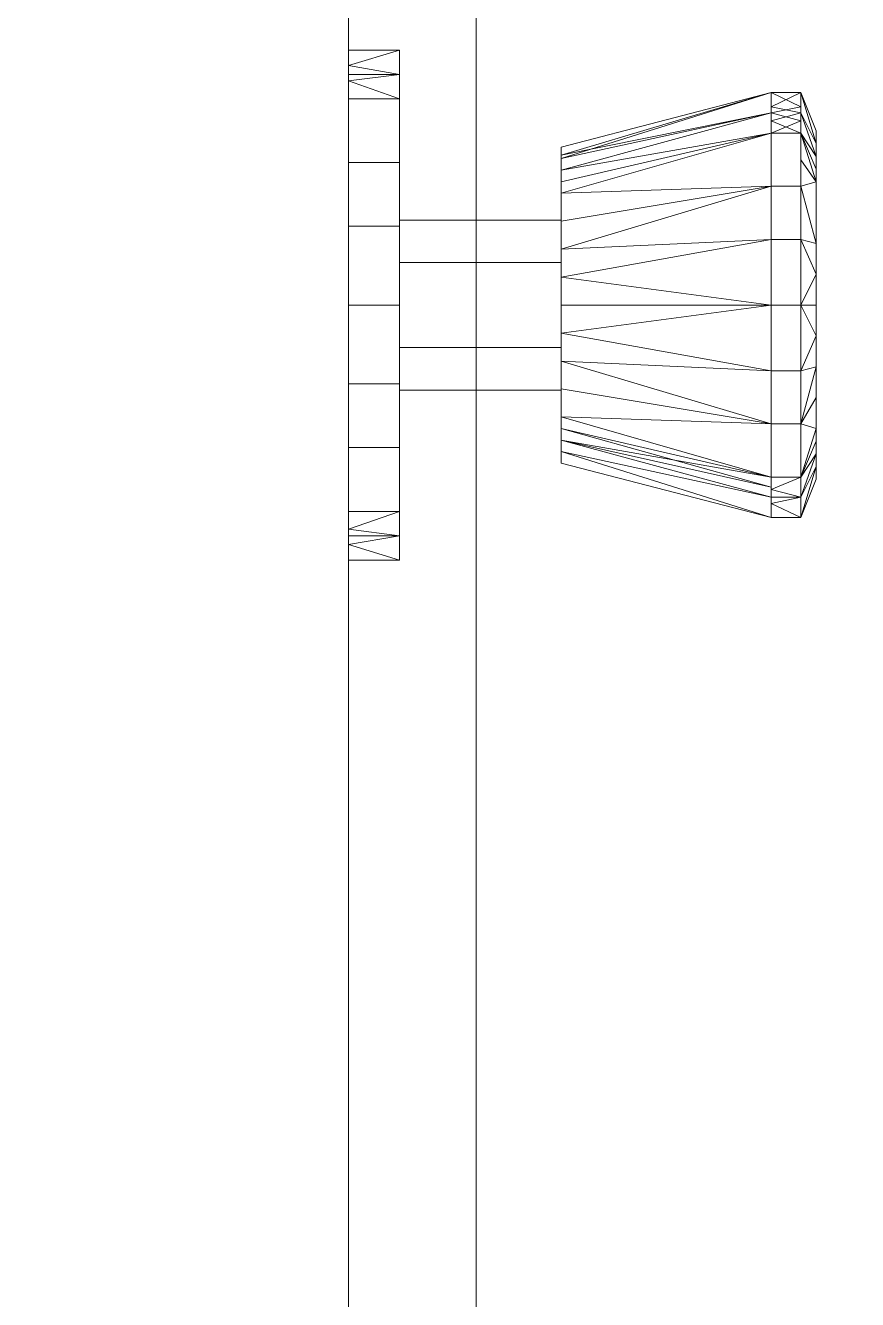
# Model space of a CAD drawing. Header units: millimetres. Extents: x -58504 to -31854, y -45142 to -12667.
# Drawn here: x -39731.8 to -39633.9, y -25508.9 to -25359 of the extents above; entities that cross this region are included whole.
import ezdxf

# ---------------------------------------------------------------- set-up
doc = ezdxf.new("R2010")
doc.units = ezdxf.units.MM
for name, color, linetype, lineweight in [('Doors', 7, 'Continuous', 9), ('Floors', 7, 'Continuous', 9), ('Frame_Mullion', 7, 'Continuous', 9), ('Walls', 7, 'Continuous', 9), ('五金器具', 7, 'Continuous', 9)]:
    doc.layers.add(name, color=color, linetype=linetype, lineweight=lineweight)

# ---------------------------------------------------------------- blocks, each defined once
blk = doc.blocks.new('雙開-矩形- _1_ - 180 x 210 cm-433646-_3D_')
at = {"layer": 'Frame_Mullion', "color": 8}
mesh = blk.add_polyface(dxfattribs=at)
corners = [(900, 60), (850, 60), (850, 60, 2050), (-850, 60, 2050), (-850, 60), (-900, 60), (-900, 60, 2100), (900, 60, 2100)]
mesh.append_faces([[corners[k] for k in face] for face in [(2, 3, 6, 7)]], dxfattribs={"vtx1": -1, "vtx3": -1, "color": 8})
mesh.append_faces([[corners[k] for k in face] for face in [(0, 1, 2, 7)]], dxfattribs={"vtx2": -1, "color": 8})
mesh.append_faces([[corners[k] for k in face] for face in [(3, 4, 5, 6)]], dxfattribs={"vtx3": -1, "color": 8})
mesh = blk.add_polyface(dxfattribs=at)
corners = [(900, 60, 2100), (-900, 60, 2100), (-900, -60, 2100), (900, -60, 2100)]
mesh.append_faces([[corners[k] for k in face] for face in [(0, 1, 2, 3)]], dxfattribs={"color": 8})
mesh = blk.add_polyface(dxfattribs=at)
corners = [(850, 20, 2050), (-850, 20, 2050), (-850, 60, 2050), (850, 60, 2050)]
mesh.append_faces([[corners[k] for k in face] for face in [(0, 1, 2, 3)]], dxfattribs={"color": 8})
at = {"layer": '五金器具'}
mesh = blk.add_polyface(dxfattribs=at)
corners = [(-54.5, 115, 1000), (-50, 113.2, 1000), (-54.77, 113.2, 985.31), (-67.27, 113.2, 976.22), (-82.73, 113.2, 976.22), (-95.23, 113.2, 985.31), (-100, 113.2, 1000), (-95.5, 115, 1000), (-89.5, 115, 985.5), (-75, 115, 979.5), (-60.5, 115, 985.5), (-82.25, 115, 982.5), (-67.75, 115, 982.5), (-92.5, 115, 992.75), (-97.61, 113.2, 992.65), (-57.5, 115, 992.75), (-52.39, 113.2, 992.65), (-88.98, 113.2, 980.76), (-61.02, 113.2, 980.76), (-78.62, 115, 981), (-75, 113.2, 976.22), (-71.38, 115, 981), (-91, 115, 989.13), (-94, 115, 996.38), (-59, 115, 989.13), (-56, 115, 996.38), (-85.87, 115, 984), (-57.9, 113.2, 983.03), (-64.13, 115, 984)]
mesh.append_faces([[corners[k] for k in face] for face in [(24, 2, 10), (4, 19, 20), (20, 21, 3), (21, 20, 9), (16, 25, 1), (9, 20, 19)]], dxfattribs={"vtx0": -1, "vtx1": -1})
mesh.append_faces([[corners[k] for k in face] for face in [(13, 5, 14), (4, 11, 19), (5, 13, 22), (18, 12, 28), (16, 15, 25)]], dxfattribs={"vtx0": -1, "vtx2": -1})
mesh.append_faces([[corners[k] for k in face] for face in [(0, 1, 25)]], dxfattribs={"vtx1": -1})
mesh.append_faces([[corners[k] for k in face] for face in [(21, 12, 3), (14, 6, 23), (26, 11, 17, 8), (27, 18, 10, 2), (18, 3, 12), (17, 5, 8), (4, 17, 11), (24, 15, 2), (22, 8, 5), (23, 13, 14), (16, 2, 15), (28, 10, 18)]], dxfattribs={"vtx1": -1, "vtx2": -1})
mesh.append_faces([[corners[k] for k in face] for face in [(6, 7, 23)]], dxfattribs={"vtx2": -1})
mesh = blk.add_polyface(dxfattribs=at)
corners = [(-95.5, 115, 1000), (-100, 113.2, 1000), (-95.23, 113.2, 1014.69), (-82.73, 113.2, 1023.78), (-67.27, 113.2, 1023.78), (-54.77, 113.2, 1014.69), (-50, 113.2, 1000), (-54.5, 115, 1000), (-60.5, 115, 1014.5), (-75, 115, 1020.5), (-89.5, 115, 1014.5), (-67.75, 115, 1017.5), (-82.25, 115, 1017.5), (-57.5, 115, 1007.25), (-52.39, 113.2, 1007.35), (-92.5, 115, 1007.25), (-97.61, 113.2, 1007.35), (-61.02, 113.2, 1019.24), (-88.98, 113.2, 1019.24), (-71.38, 115, 1019), (-75, 113.2, 1023.78), (-78.62, 115, 1019), (-59, 115, 1010.87), (-56, 115, 1003.62), (-91, 115, 1010.87), (-94, 115, 1003.62), (-64.13, 115, 1016), (-92.1, 113.2, 1016.97), (-85.87, 115, 1016)]
mesh.append_faces([[corners[k] for k in face] for face in [(24, 2, 10), (4, 19, 20), (20, 21, 3), (21, 20, 9), (16, 25, 1), (9, 20, 19)]], dxfattribs={"vtx0": -1, "vtx1": -1})
mesh.append_faces([[corners[k] for k in face] for face in [(13, 5, 14), (4, 11, 19), (5, 13, 22), (16, 15, 25), (17, 8, 26)]], dxfattribs={"vtx0": -1, "vtx2": -1})
mesh.append_faces([[corners[k] for k in face] for face in [(18, 12, 28, 10)]], dxfattribs={"vtx0": -1, "vtx3": -1})
mesh.append_faces([[corners[k] for k in face] for face in [(0, 1, 25)]], dxfattribs={"vtx1": -1})
mesh.append_faces([[corners[k] for k in face] for face in [(21, 12, 3), (14, 6, 23), (26, 11, 17), (27, 18, 10), (18, 3, 12), (17, 5, 8), (4, 17, 11), (24, 15, 2), (2, 27, 10), (22, 8, 5), (23, 13, 14), (16, 2, 15)]], dxfattribs={"vtx1": -1, "vtx2": -1})
mesh.append_faces([[corners[k] for k in face] for face in [(6, 7, 23)]], dxfattribs={"vtx2": -1})
mesh = blk.add_polyface(dxfattribs=at)
corners = [(-75, 115, 1000), (-54.5, 115, 1000), (-60.5, 115, 985.5), (-75, 115, 979.5), (-89.5, 115, 985.5), (-95.5, 115, 1000)]
mesh.append_faces([[corners[k] for k in face] for face in [(0, 3, 4, 5)]], dxfattribs={"vtx0": -1})
mesh.append_faces([[corners[k] for k in face] for face in [(0, 1, 2, 3)]], dxfattribs={"vtx3": -1})
mesh = blk.add_polyface(dxfattribs=at)
corners = [(-75, 115, 1000), (-95.5, 115, 1000), (-89.5, 115, 1014.5), (-75, 115, 1020.5), (-60.5, 115, 1014.5), (-54.5, 115, 1000)]
mesh.append_faces([[corners[k] for k in face] for face in [(4, 5, 0, 3)]], dxfattribs={"vtx2": -1})
mesh.append_faces([[corners[k] for k in face] for face in [(0, 1, 2, 3)]], dxfattribs={"vtx3": -1})
mesh = blk.add_polyface(dxfattribs=at)
corners = [(-50, 113.2, 1000), (-50, 109.7, 1000), (-54.77, 109.7, 985.31), (-67.27, 109.7, 976.22), (-82.73, 109.7, 976.22), (-95.23, 109.7, 985.31), (-100, 109.7, 1000), (-100, 113.2, 1000), (-95.23, 113.2, 985.31), (-82.73, 113.2, 976.22), (-67.27, 113.2, 976.22), (-54.77, 113.2, 985.31), (-96.68, 113.2, 989.79), (-97.61, 109.7, 992.65), (-88.98, 109.7, 980.76), (-88.98, 113.2, 980.76), (-75, 113.2, 976.22), (-75, 109.7, 976.22), (-61.02, 109.7, 980.76), (-61.02, 113.2, 980.76), (-53.32, 109.7, 989.79), (-52.39, 113.2, 992.65), (-98.34, 113.2, 994.9), (-51.66, 109.7, 994.9)]
mesh.append_faces([[corners[k] for k in face] for face in [(13, 12, 5), (0, 23, 21), (21, 20, 11), (2, 11, 20)]], dxfattribs={"vtx0": -1, "vtx1": -1})
mesh.append_faces([[corners[k] for k in face] for face in [(5, 8, 15, 14), (9, 4, 14, 15), (10, 3, 17, 16), (3, 10, 19, 18), (11, 2, 18, 19), (22, 13, 6), (4, 9, 16, 17)]], dxfattribs={"vtx0": -1, "vtx2": -1})
mesh.append_faces([[corners[k] for k in face] for face in [(22, 12, 13), (23, 20, 21), (12, 8, 5)]], dxfattribs={"vtx1": -1, "vtx2": -1})
mesh.append_faces([[corners[k] for k in face] for face in [(6, 7, 22), (0, 1, 23)]], dxfattribs={"vtx2": -1})
mesh = blk.add_polyface(dxfattribs=at)
corners = [(-100, 113.2, 1000), (-100, 109.7, 1000), (-95.23, 109.7, 1014.69), (-82.73, 109.7, 1023.78), (-67.27, 109.7, 1023.78), (-54.77, 109.7, 1014.69), (-50, 109.7, 1000), (-50, 113.2, 1000), (-54.77, 113.2, 1014.69), (-67.27, 113.2, 1023.78), (-82.73, 113.2, 1023.78), (-95.23, 113.2, 1014.69), (-61.02, 113.2, 1019.24), (-61.02, 109.7, 1019.24), (-52.39, 109.7, 1007.35), (-52.39, 113.2, 1007.35), (-75, 113.2, 1023.78), (-75, 109.7, 1023.78), (-96.68, 109.7, 1010.21), (-97.61, 113.2, 1007.35), (-88.98, 109.7, 1019.24), (-88.98, 113.2, 1019.24), (-98.34, 109.7, 1005.1)]
mesh.append_faces([[corners[k] for k in face] for face in [(15, 14, 6, 7)]], dxfattribs={"vtx0": -1})
mesh.append_faces([[corners[k] for k in face] for face in [(19, 18, 11), (0, 22, 19), (2, 11, 18)]], dxfattribs={"vtx0": -1, "vtx1": -1})
mesh.append_faces([[corners[k] for k in face] for face in [(5, 8, 12, 13), (9, 4, 13, 12), (14, 15, 8, 5), (4, 9, 16, 17), (17, 16, 10, 3), (3, 10, 21, 20), (20, 21, 11, 2)]], dxfattribs={"vtx0": -1, "vtx2": -1})
mesh.append_faces([[corners[k] for k in face] for face in [(22, 18, 19)]], dxfattribs={"vtx1": -1, "vtx2": -1})
mesh.append_faces([[corners[k] for k in face] for face in [(0, 1, 22)]], dxfattribs={"vtx2": -1})
mesh = blk.add_polyface(dxfattribs=at)
corners = [(-50, 109.7, 1000), (-56.4, 85, 1000), (-61.85, 85, 986.85), (-75, 85, 981.4), (-88.15, 85, 986.85), (-93.6, 85, 1000), (-100, 109.7, 1000), (-95.23, 109.7, 985.31), (-82.73, 109.7, 976.22), (-67.27, 109.7, 976.22), (-54.77, 109.7, 985.31), (-68.42, 85, 984.12), (-81.58, 85, 984.12), (-90.88, 85, 993.42), (-59.12, 85, 993.42), (-88.98, 109.7, 980.76), (-61.02, 109.7, 980.76), (-75, 109.7, 976.22), (-78.29, 85, 982.76), (-71.71, 85, 982.76), (-89.51, 85, 990.14), (-97.61, 109.7, 992.65), (-52.39, 109.7, 992.65), (-57.76, 85, 996.71), (-53.58, 109.7, 988.98), (-84.86, 85, 985.49), (-65.14, 85, 985.49), (-92.24, 85, 996.71), (-60.49, 85, 990.14)]
mesh.append_faces([[corners[k] for k in face] for face in [(21, 27, 6), (9, 19, 17), (3, 17, 19), (17, 18, 8), (24, 28, 10)]], dxfattribs={"vtx0": -1, "vtx1": -1})
mesh.append_faces([[corners[k] for k in face] for face in [(4, 7, 15), (23, 22, 0), (9, 11, 19), (22, 23, 14), (24, 14, 28), (16, 2, 26), (21, 13, 27)]], dxfattribs={"vtx0": -1, "vtx2": -1})
mesh.append_faces([[corners[k] for k in face] for face in [(7, 4, 20, 13)]], dxfattribs={"vtx0": -1, "vtx3": -1})
mesh.append_faces([[corners[k] for k in face] for face in [(5, 6, 27), (1, 23, 0)]], dxfattribs={"vtx1": -1})
mesh.append_faces([[corners[k] for k in face] for face in [(28, 2, 10), (24, 22, 14), (12, 25, 15), (21, 7, 13), (3, 18, 17), (16, 10, 2), (15, 8, 12), (26, 11, 16), (18, 12, 8), (25, 4, 15), (9, 16, 11)]], dxfattribs={"vtx1": -1, "vtx2": -1})
mesh = blk.add_polyface(dxfattribs=at)
corners = [(-100, 109.7, 1000), (-93.6, 85, 1000), (-88.15, 85, 1013.15), (-75, 85, 1018.6), (-61.85, 85, 1013.15), (-56.4, 85, 1000), (-50, 109.7, 1000), (-54.77, 109.7, 1014.69), (-67.27, 109.7, 1023.78), (-82.73, 109.7, 1023.78), (-95.23, 109.7, 1014.69), (-81.58, 85, 1015.88), (-68.42, 85, 1015.88), (-59.12, 85, 1006.58), (-90.88, 85, 1006.58), (-61.02, 109.7, 1019.24), (-88.98, 109.7, 1019.24), (-75, 109.7, 1023.78), (-71.71, 85, 1017.24), (-78.29, 85, 1017.24), (-60.49, 85, 1009.86), (-52.39, 109.7, 1007.35), (-92.63, 85, 1002.33), (-97.61, 109.7, 1007.35), (-89.51, 85, 1009.86), (-65.14, 85, 1014.51), (-84.86, 85, 1014.51), (-57.76, 85, 1003.29)]
mesh.append_faces([[corners[k] for k in face] for face in [(21, 27, 6), (0, 22, 23), (14, 23, 22), (9, 19, 17), (3, 17, 19), (17, 18, 8)]], dxfattribs={"vtx0": -1, "vtx1": -1})
mesh.append_faces([[corners[k] for k in face] for face in [(10, 14, 24), (4, 7, 15), (7, 4, 20), (9, 11, 19), (14, 10, 23), (16, 2, 26), (21, 13, 27)]], dxfattribs={"vtx0": -1, "vtx2": -1})
mesh.append_faces([[corners[k] for k in face] for face in [(5, 6, 27)]], dxfattribs={"vtx1": -1})
mesh.append_faces([[corners[k] for k in face] for face in [(12, 25, 15), (20, 13, 7), (3, 18, 17), (15, 8, 12), (16, 10, 2), (21, 7, 13), (26, 11, 16), (18, 12, 8), (24, 2, 10), (25, 4, 15), (9, 16, 11)]], dxfattribs={"vtx1": -1, "vtx2": -1})
mesh.append_faces([[corners[k] for k in face] for face in [(0, 1, 22)]], dxfattribs={"vtx2": -1})
mesh = blk.add_polyface(dxfattribs=at)
corners = [(-56.4, 85, 1000), (-65, 85, 1000), (-70, 85, 991.34), (-80, 85, 991.34), (-85, 85, 1000), (-93.6, 85, 1000), (-88.15, 85, 986.85), (-75, 85, 981.4), (-61.85, 85, 986.85)]
mesh.append_faces([[corners[k] for k in face] for face in [(2, 7, 8, 1), (3, 6, 7, 2)]], dxfattribs={"vtx0": -1, "vtx2": -1})
mesh.append_faces([[corners[k] for k in face] for face in [(0, 1, 8)]], dxfattribs={"vtx1": -1})
mesh.append_faces([[corners[k] for k in face] for face in [(4, 5, 6, 3)]], dxfattribs={"vtx2": -1})
mesh = blk.add_polyface(dxfattribs=at)
corners = [(-93.6, 85, 1000), (-85, 85, 1000), (-80, 85, 1008.66), (-70, 85, 1008.66), (-65, 85, 1000), (-56.4, 85, 1000), (-61.85, 85, 1013.15), (-75, 85, 1018.6), (-88.15, 85, 1013.15)]
mesh.append_faces([[corners[k] for k in face] for face in [(1, 8, 0)]], dxfattribs={"vtx0": -1})
mesh.append_faces([[corners[k] for k in face] for face in [(2, 7, 8, 1), (7, 2, 3)]], dxfattribs={"vtx0": -1, "vtx2": -1})
mesh.append_faces([[corners[k] for k in face] for face in [(3, 4, 6, 7)]], dxfattribs={"vtx1": -1, "vtx3": -1})
mesh.append_faces([[corners[k] for k in face] for face in [(4, 5, 6)]], dxfattribs={"vtx2": -1})
mesh = blk.add_polyface(dxfattribs=at)
corners = [(-65, 85, 1000), (-65, 66, 1000), (-70, 66, 991.34), (-80, 66, 991.34), (-85, 66, 1000), (-85, 85, 1000), (-80, 85, 991.34), (-70, 85, 991.34)]
mesh.append_faces([[corners[k] for k in face] for face in [(6, 3, 4, 5)]], dxfattribs={"vtx0": -1})
mesh.append_faces([[corners[k] for k in face] for face in [(3, 6, 7, 2)]], dxfattribs={"vtx0": -1, "vtx2": -1})
mesh.append_faces([[corners[k] for k in face] for face in [(0, 1, 2, 7)]], dxfattribs={"vtx2": -1})
mesh = blk.add_polyface(dxfattribs=at)
corners = [(-85, 85, 1000), (-85, 66, 1000), (-80, 66, 1008.66), (-70, 66, 1008.66), (-65, 66, 1000), (-65, 85, 1000), (-70, 85, 1008.66), (-80, 85, 1008.66)]
mesh.append_faces([[corners[k] for k in face] for face in [(6, 3, 4, 5)]], dxfattribs={"vtx0": -1})
mesh.append_faces([[corners[k] for k in face] for face in [(3, 6, 7, 2)]], dxfattribs={"vtx0": -1, "vtx2": -1})
mesh.append_faces([[corners[k] for k in face] for face in [(0, 1, 2, 7)]], dxfattribs={"vtx2": -1})
mesh = blk.add_polyface(dxfattribs=at)
corners = [(-45, 66, 1000), (-45, 60, 1000), (-50.73, 60, 982.37), (-65.73, 60, 971.47), (-84.27, 60, 971.47), (-99.27, 60, 982.37), (-105, 60, 1000), (-105, 66, 1000), (-99.27, 66, 982.37), (-84.27, 66, 971.47), (-65.73, 66, 971.47), (-50.73, 66, 982.37), (-91.77, 66, 976.92), (-91.77, 60, 976.92), (-102.14, 60, 991.18), (-102.14, 66, 991.18), (-75, 66, 971.47), (-75, 60, 971.47), (-48.63, 60, 988.82), (-47.86, 66, 991.18), (-58.23, 60, 976.92), (-58.23, 66, 976.92), (-46.82, 60, 994.41)]
mesh.append_faces([[corners[k] for k in face] for face in [(15, 14, 6, 7)]], dxfattribs={"vtx0": -1})
mesh.append_faces([[corners[k] for k in face] for face in [(19, 18, 11), (0, 22, 19), (2, 11, 18)]], dxfattribs={"vtx0": -1, "vtx1": -1})
mesh.append_faces([[corners[k] for k in face] for face in [(5, 8, 12, 13), (9, 4, 13, 12), (14, 15, 8, 5), (4, 9, 16, 17), (17, 16, 10, 3), (3, 10, 21, 20), (20, 21, 11, 2)]], dxfattribs={"vtx0": -1, "vtx2": -1})
mesh.append_faces([[corners[k] for k in face] for face in [(22, 18, 19)]], dxfattribs={"vtx1": -1, "vtx2": -1})
mesh.append_faces([[corners[k] for k in face] for face in [(0, 1, 22)]], dxfattribs={"vtx2": -1})
mesh = blk.add_polyface(dxfattribs=at)
corners = [(-105, 66, 1000), (-105, 60, 1000), (-99.27, 60, 1017.63), (-84.27, 60, 1028.53), (-65.73, 60, 1028.53), (-50.73, 60, 1017.63), (-45, 60, 1000), (-45, 66, 1000), (-50.73, 66, 1017.63), (-65.73, 66, 1028.53), (-84.27, 66, 1028.53), (-99.27, 66, 1017.63), (-58.23, 66, 1023.08), (-58.23, 60, 1023.08), (-47.86, 60, 1008.82), (-47.86, 66, 1008.82), (-75, 66, 1028.53), (-75, 60, 1028.53), (-101.37, 60, 1011.18), (-102.14, 66, 1008.82), (-91.77, 60, 1023.08), (-91.77, 66, 1023.08), (-103.18, 60, 1005.59)]
mesh.append_faces([[corners[k] for k in face] for face in [(15, 14, 6, 7)]], dxfattribs={"vtx0": -1})
mesh.append_faces([[corners[k] for k in face] for face in [(19, 18, 11), (0, 22, 19), (2, 11, 18)]], dxfattribs={"vtx0": -1, "vtx1": -1})
mesh.append_faces([[corners[k] for k in face] for face in [(8, 5, 14, 15), (9, 4, 13, 12), (12, 13, 5, 8), (4, 9, 16, 17), (17, 16, 10, 3), (3, 10, 21, 20), (20, 21, 11, 2)]], dxfattribs={"vtx0": -1, "vtx2": -1})
mesh.append_faces([[corners[k] for k in face] for face in [(22, 18, 19)]], dxfattribs={"vtx1": -1, "vtx2": -1})
mesh.append_faces([[corners[k] for k in face] for face in [(0, 1, 22)]], dxfattribs={"vtx2": -1})
mesh = blk.add_polyface(dxfattribs=at)
corners = [(-65, 66, 1000), (-45, 66, 1000), (-50.73, 66, 982.37), (-65.73, 66, 971.47), (-84.27, 66, 971.47), (-99.27, 66, 982.37), (-105, 66, 1000), (-85, 66, 1000), (-80, 66, 991.34), (-70, 66, 991.34)]
mesh.append_faces([[corners[k] for k in face] for face in [(9, 2, 3, 4)]], dxfattribs={"vtx0": -1, "vtx3": -1})
mesh.append_faces([[corners[k] for k in face] for face in [(4, 5, 8, 9)]], dxfattribs={"vtx1": -1, "vtx3": -1})
mesh.append_faces([[corners[k] for k in face] for face in [(0, 1, 2, 9)]], dxfattribs={"vtx2": -1})
mesh.append_faces([[corners[k] for k in face] for face in [(5, 6, 7, 8)]], dxfattribs={"vtx3": -1})
mesh = blk.add_polyface(dxfattribs=at)
corners = [(-85, 66, 1000), (-105, 66, 1000), (-99.27, 66, 1017.63), (-84.27, 66, 1028.53), (-65.73, 66, 1028.53), (-50.73, 66, 1017.63), (-45, 66, 1000), (-65, 66, 1000), (-70, 66, 1008.66), (-80, 66, 1008.66)]
mesh.append_faces([[corners[k] for k in face] for face in [(8, 4, 5, 7)]], dxfattribs={"vtx0": -1, "vtx2": -1})
mesh.append_faces([[corners[k] for k in face] for face in [(6, 7, 5), (1, 2, 0)]], dxfattribs={"vtx1": -1})
mesh.append_faces([[corners[k] for k in face] for face in [(3, 4, 8, 9), (2, 3, 9, 0)]], dxfattribs={"vtx1": -1, "vtx3": -1})
mesh = blk.add_polyface(dxfattribs=at)
corners = [(-45, 60, 1000), (-75, 60, 1000), (-105, 60, 1000), (-99.27, 60, 982.37), (-84.27, 60, 971.47), (-65.73, 60, 971.47), (-50.73, 60, 982.37)]
mesh.append_faces([[corners[k] for k in face] for face in [(1, 5, 6, 0)]], dxfattribs={"vtx0": -1})
mesh.append_faces([[corners[k] for k in face] for face in [(1, 4, 5)]], dxfattribs={"vtx0": -1, "vtx2": -1})
mesh.append_faces([[corners[k] for k in face] for face in [(1, 2, 3, 4)]], dxfattribs={"vtx3": -1})
mesh = blk.add_polyface(dxfattribs=at)
corners = [(-105, 60, 1000), (-75, 60, 1000), (-45, 60, 1000), (-50.73, 60, 1017.63), (-65.73, 60, 1028.53), (-84.27, 60, 1028.53), (-99.27, 60, 1017.63)]
mesh.append_faces([[corners[k] for k in face] for face in [(1, 5, 6, 0)]], dxfattribs={"vtx0": -1})
mesh.append_faces([[corners[k] for k in face] for face in [(5, 1, 4)]], dxfattribs={"vtx0": -1, "vtx1": -1})
mesh.append_faces([[corners[k] for k in face] for face in [(1, 2, 3, 4)]], dxfattribs={"vtx3": -1})

msp = doc.modelspace()

# ---------------------------------------------------------------- block references
at = {"layer": 'Doors', "color": 8, "rotation": 270}
msp.add_blockref('雙開-矩形- _1_ - 180 x 210 cm-433646-_3D_', (-39753.81, -25466.86, 11000), dxfattribs=at)

# ---------------------------------------------------------------- meshes
at = {"layer": 'Floors', "color": 9}
mesh = msp.add_polyface(dxfattribs=at)
corners = [(-42028.81, -14316.86, 10820), (-42028.81, -12666.86, 10820), (-38828.81, -12666.86, 10820), (-38828.81, -14316.86, 10820), (-33278.81, -14316.86, 10820), (-33278.81, -21316.86, 10820), (-32828.81, -21316.86, 10820), (-32828.81, -31066.86, 10820), (-33278.81, -31066.86, 10820), (-33278.81, -33116.86, 10820), (-31853.81, -33116.86, 10820), (-31853.81, -36466.86, 10820), (-33278.81, -36466.86, 10820), (-33278.81, -43716.86, 10820), (-35428.81, -43716.86, 10820), (-35428.81, -45141.86, 10820), (-38778.81, -45141.86, 10820), (-38778.81, -43716.86, 10820), (-42303.81, -43716.86, 10820), (-42303.81, -45141.86, 10820), (-45653.81, -45141.86, 10820), (-45653.81, -43716.86, 10820), (-49578.81, -43716.86, 10820), (-49578.81, -45141.86, 10820), (-52928.81, -45141.86, 10820), (-52928.81, -43766.86, 10820), (-57078.81, -43766.86, 10820), (-57078.81, -36466.86, 10820), (-58503.82, -36466.86, 10820), (-58503.82, -33116.86, 10820), (-57128.82, -33116.86, 10820), (-57128.82, -29916.86, 10820), (-49328.81, -29916.86, 10820), (-49328.81, -29141.86, 10820), (-50703.81, -29141.86, 10820), (-50703.81, -22316.86, 10820), (-49928.8, -22316.86, 10820), (-49928.8, -21466.86, 10820), (-50703.81, -21466.86, 10820), (-50703.81, -18116.86, 10820), (-49328.81, -18116.86, 10820), (-49328.81, -14316.86, 10820), (-38978.81, -22666.86, 10820), (-39228.81, -22666.86, 10820), (-39228.81, -24116.86, 10820), (-38978.81, -24116.86, 10820), (-33828.81, -24116.86, 10820), (-33828.81, -21916.86, 10820), (-38828.81, -21916.86, 10820), (-38828.81, -24116.86, 10820), (-34578.81, -26766.86, 10820), (-38878.81, -26766.86, 10820), (-38878.81, -27206.86, 10820), (-34578.81, -27206.86, 10820), (-38878.81, -27356.86, 10820), (-38878.81, -30316.86, 10820), (-34988.81, -30316.86, 10820), (-34988.81, -28936.86, 10820), (-34728.81, -28936.86, 10820), (-34728.81, -27356.86, 10820), (-41978.81, -25141.86, 10820), (-42328.81, -25141.86, 10820), (-42328.81, -26791.86, 10820), (-41978.81, -26791.86, 10820), (-42028.81, -31316.86, 10820), (-42028.81, -30591.86, 10820), (-43728.81, -30591.86, 10820), (-43728.81, -31316.86, 10820), (-43878.81, -31926.86, 10820), (-43878.81, -30591.86, 10820), (-44378.81, -30591.86, 10820), (-44378.81, -31926.86, 10820), (-46428.81, -33441.86, 10820), (-47428.81, -33441.86, 10820), (-47428.81, -34116.86, 10820), (-46428.81, -34116.86, 10820), (-45328.81, -33441.86, 10820), (-46328.81, -33441.86, 10820), (-46328.81, -34116.86, 10820), (-45328.81, -34116.86, 10820), (-49028.81, -30591.86, 10820), (-49028.81, -33291.86, 10820), (-45908.81, -33291.86, 10820), (-45908.81, -30591.86, 10820), (-39228.81, -26816.86, 10820), (-39228.81, -29916.86, 10820), (-39028.81, -29916.86, 10820), (-39028.81, -26816.86, 10820), (-46353.81, -36916.36, 10820), (-46653.81, -36916.36, 10820), (-46653.81, -37166.86, 10820), (-46353.81, -37166.86, 10820), (-56178.81, -38966.86, 10820), (-56928.81, -38966.86, 10820), (-56928.81, -39266.86, 10820), (-56178.81, -39266.86, 10820), (-52628.81, -36916.86, 10820), (-53378.81, -36916.86, 10820), (-53378.81, -37066.86, 10820), (-52628.81, -37066.86, 10820), (-49928.81, -31066.86, 10820), (-49928.81, -31466.86, 10820), (-49728.81, -31466.86, 10820), (-49728.81, -31066.86, 10820), (-51278.81, -35816.86, 10820), (-51578.81, -35816.86, 10820), (-51578.81, -36316.86, 10820), (-51278.81, -36316.86, 10820), (-46803.81, -39566.86, 10820), (-47103.81, -39566.86, 10820), (-47103.81, -40066.86, 10820), (-46803.81, -40066.86, 10820), (-36948.81, -36916.86, 10820), (-37248.81, -36916.86, 10820), (-37248.81, -37266.86, 10820), (-36948.81, -37266.86, 10820), (-34078.81, -39626.86, 10820), (-33778.81, -39626.86, 10820), (-33778.81, -39326.86, 10820), (-34078.81, -39326.86, 10820), (-36988.81, -30916.86, 10820), (-37288.81, -30916.86, 10820), (-37288.81, -31266.86, 10820), (-36988.81, -31266.86, 10820), (-44528.81, -14466.86, 10820), (-44828.81, -14466.86, 10820), (-44828.81, -15216.86, 10820), (-44528.81, -15216.86, 10820), (-41078.81, -19666.86, 10820), (-41878.81, -19666.86, 10820), (-41878.81, -19966.86, 10820), (-41078.81, -19966.86, 10820)]
mesh.append_faces([[corners[k] for k in face] for face in [(30, 27, 28, 29), (3, 0, 1, 2)]], dxfattribs={"vtx0": -1, "color": 9})
mesh.append_faces([[corners[k] for k in face] for face in [(111, 21, 110), (106, 96, 105), (82, 73, 81), (32, 100, 31), (101, 31, 100), (44, 60, 43)]], dxfattribs={"vtx0": -1, "vtx1": -1, "color": 9})
mesh.append_faces([[corners[k] for k in face] for face in [(109, 107, 90, 108), (74, 104, 81, 73), (79, 68, 64), (62, 83, 33, 61), (66, 69, 62, 65), (130, 61, 36), (52, 54, 87, 51)]], dxfattribs={"vtx0": -1, "vtx1": -1, "vtx2": -1, "color": 9})
mesh.append_faces([[corners[k] for k in face] for face in [(17, 114, 116, 14), (9, 12, 112, 123), (64, 122, 113, 79), (44, 51, 84, 60)]], dxfattribs={"vtx0": -1, "vtx1": -1, "vtx2": -1, "vtx3": -1, "color": 9})
mesh.append_faces([[corners[k] for k in face] for face in [(27, 98, 92, 93), (82, 77, 72, 73), (71, 76, 82, 83), (32, 80, 103, 100), (40, 126, 129, 130)]], dxfattribs={"vtx0": -1, "vtx1": -1, "vtx3": -1, "color": 9})
mesh.append_faces([[corners[k] for k in face] for face in [(95, 25, 26, 94), (94, 26, 27, 93), (115, 119, 116, 114), (72, 77, 78, 75), (68, 79, 76, 71), (12, 115, 112), (68, 67, 64), (123, 112, 113, 122), (33, 83, 80, 32), (83, 70, 71), (69, 66, 67, 68), (126, 40, 41, 125), (0, 124, 125, 41), (58, 7, 8), (51, 87, 84), (42, 48, 49, 45)]], dxfattribs={"vtx0": -1, "vtx2": -1, "color": 9})
mesh.append_faces([[corners[k] for k in face] for face in [(25, 98, 99, 22), (110, 21, 22, 99), (108, 90, 91, 18), (105, 96, 97, 30), (81, 104, 105, 101), (114, 17, 18, 91), (12, 118, 119, 115), (88, 78, 79, 113), (62, 69, 70, 83), (65, 62, 63, 85), (130, 36, 37, 40), (48, 131, 128, 3), (55, 121, 122, 64), (7, 53, 50, 46), (51, 44, 45, 49), (48, 42, 43, 131)]], dxfattribs={"vtx0": -1, "vtx2": -1, "vtx3": -1, "color": 9})
mesh.append_faces([[corners[k] for k in face] for face in [(16, 17, 14, 15), (35, 36, 34), (57, 58, 56)]], dxfattribs={"vtx1": -1, "color": 9})
mesh.append_faces([[corners[k] for k in face] for face in [(101, 102, 81), (76, 77, 82), (126, 127, 129), (130, 131, 43), (85, 86, 55)]], dxfattribs={"vtx1": -1, "vtx2": -1, "color": 9})
mesh.append_faces([[corners[k] for k in face] for face in [(95, 92, 98, 25), (109, 110, 99, 107), (111, 108, 18, 21), (97, 98, 27, 30), (30, 31, 101, 105), (74, 75, 89, 104), (88, 89, 75, 78), (33, 34, 36, 61), (60, 61, 130, 43), (64, 65, 85, 55), (128, 129, 0, 3), (127, 124, 0, 129), (8, 9, 56, 58), (123, 120, 56, 9), (58, 59, 53, 7)]], dxfattribs={"vtx1": -1, "vtx2": -1, "vtx3": -1, "color": 9})
mesh.append_faces([[corners[k] for k in face] for face in [(106, 107, 99, 96), (107, 104, 89, 90), (80, 81, 102, 103), (12, 13, 117, 118), (116, 117, 13, 14), (113, 114, 91, 88), (63, 60, 84, 85), (120, 121, 55, 56), (54, 55, 86, 87), (59, 54, 52, 53), (50, 51, 49, 46), (46, 47, 6, 7), (47, 48, 5, 6)]], dxfattribs={"vtx1": -1, "vtx3": -1, "color": 9})
mesh.append_faces([[corners[k] for k in face] for face in [(23, 24, 25, 22), (10, 11, 12, 9)]], dxfattribs={"vtx2": -1, "color": 9})
mesh.append_faces([[corners[k] for k in face] for face in [(3, 4, 5, 48)]], dxfattribs={"vtx2": -1, "vtx3": -1, "color": 9})
mesh.append_faces([[corners[k] for k in face] for face in [(18, 19, 20, 21), (37, 38, 39, 40)]], dxfattribs={"vtx3": -1, "color": 9})
mesh = msp.add_polyface(dxfattribs=at)
corners = [(-42028.81, -14316.86, 11000), (-49328.81, -14316.86, 11000), (-49328.81, -18116.86, 11000), (-50703.81, -18116.86, 11000), (-50703.81, -21466.86, 11000), (-49928.8, -21466.86, 11000), (-49928.8, -22316.86, 11000), (-50703.81, -22316.86, 11000), (-50703.81, -29141.86, 11000), (-49328.81, -29141.86, 11000), (-49328.81, -29916.86, 11000), (-57128.82, -29916.86, 11000), (-57128.82, -33116.86, 11000), (-58503.82, -33116.86, 11000), (-58503.82, -36466.86, 11000), (-57078.81, -36466.86, 11000), (-57078.81, -43766.86, 11000), (-52928.81, -43766.86, 11000), (-52928.81, -45141.86, 11000), (-49578.81, -45141.86, 11000), (-49578.81, -43716.86, 11000), (-45653.81, -43716.86, 11000), (-45653.81, -45141.86, 11000), (-42303.81, -45141.86, 11000), (-42303.81, -43716.86, 11000), (-38778.81, -43716.86, 11000), (-38778.81, -45141.86, 11000), (-35428.81, -45141.86, 11000), (-35428.81, -43716.86, 11000), (-33278.81, -43716.86, 11000), (-33278.81, -36466.86, 11000), (-31853.81, -36466.86, 11000), (-31853.81, -33116.86, 11000), (-33278.81, -33116.86, 11000), (-33278.81, -31066.86, 11000), (-32828.81, -31066.86, 11000), (-32828.81, -21316.86, 11000), (-33278.81, -21316.86, 11000), (-33278.81, -14316.86, 11000), (-38828.81, -14316.86, 11000), (-38828.81, -12666.86, 11000), (-42028.81, -12666.86, 11000), (-38978.81, -22666.86, 11000), (-38978.81, -24116.86, 11000), (-39228.81, -24116.86, 11000), (-39228.81, -22666.86, 11000), (-33828.81, -24116.86, 11000), (-38828.81, -24116.86, 11000), (-38828.81, -21916.86, 11000), (-33828.81, -21916.86, 11000), (-34578.81, -26766.86, 11000), (-34578.81, -27206.86, 11000), (-38878.81, -27206.86, 11000), (-38878.81, -26766.86, 11000), (-38878.81, -27356.86, 11000), (-34728.81, -27356.86, 11000), (-34728.81, -28936.86, 11000), (-34988.81, -28936.86, 11000), (-34988.81, -30316.86, 11000), (-38878.81, -30316.86, 11000), (-41978.81, -25141.86, 11000), (-41978.81, -26791.86, 11000), (-42328.81, -26791.86, 11000), (-42328.81, -25141.86, 11000), (-42028.81, -31316.86, 11000), (-43728.81, -31316.86, 11000), (-43728.81, -30591.86, 11000), (-42028.81, -30591.86, 11000), (-43878.81, -31926.86, 11000), (-44378.81, -31926.86, 11000), (-44378.81, -30591.86, 11000), (-43878.81, -30591.86, 11000), (-46428.81, -33441.86, 11000), (-46428.81, -34116.86, 11000), (-47428.81, -34116.86, 11000), (-47428.81, -33441.86, 11000), (-45328.81, -33441.86, 11000), (-45328.81, -34116.86, 11000), (-46328.81, -34116.86, 11000), (-46328.81, -33441.86, 11000), (-49028.81, -30591.86, 11000), (-45908.81, -30591.86, 11000), (-45908.81, -33291.86, 11000), (-49028.81, -33291.86, 11000), (-39228.81, -26816.86, 11000), (-39028.81, -26816.86, 11000), (-39028.81, -29916.86, 11000), (-39228.81, -29916.86, 11000), (-46353.81, -36916.36, 11000), (-46353.81, -37166.86, 11000), (-46653.81, -37166.86, 11000), (-46653.81, -36916.36, 11000), (-56178.81, -38966.86, 11000), (-56178.81, -39266.86, 11000), (-56928.81, -39266.86, 11000), (-56928.81, -38966.86, 11000), (-52628.81, -36916.86, 11000), (-52628.81, -37066.86, 11000), (-53378.81, -37066.86, 11000), (-53378.81, -36916.86, 11000), (-49928.81, -31066.86, 11000), (-49728.81, -31066.86, 11000), (-49728.81, -31466.86, 11000), (-49928.81, -31466.86, 11000), (-51278.81, -35816.86, 11000), (-51278.81, -36316.86, 11000), (-51578.81, -36316.86, 11000), (-51578.81, -35816.86, 11000), (-46803.81, -39566.86, 11000), (-46803.81, -40066.86, 11000), (-47103.81, -40066.86, 11000), (-47103.81, -39566.86, 11000), (-36948.81, -36916.86, 11000), (-36948.81, -37266.86, 11000), (-37248.81, -37266.86, 11000), (-37248.81, -36916.86, 11000), (-34078.81, -39626.86, 11000), (-34078.81, -39326.86, 11000), (-33778.81, -39326.86, 11000), (-33778.81, -39626.86, 11000), (-36988.81, -30916.86, 11000), (-36988.81, -31266.86, 11000), (-37288.81, -31266.86, 11000), (-37288.81, -30916.86, 11000), (-44528.81, -14466.86, 11000), (-44528.81, -15216.86, 11000), (-44828.81, -15216.86, 11000), (-44828.81, -14466.86, 11000), (-41078.81, -19666.86, 11000), (-41078.81, -19966.86, 11000), (-41878.81, -19966.86, 11000), (-41878.81, -19666.86, 11000)]
mesh.append_faces([[corners[k] for k in face] for face in [(5, 2, 3, 4), (24, 21, 22, 23), (28, 25, 26, 27)]], dxfattribs={"vtx0": -1, "color": 9})
mesh.append_faces([[corners[k] for k in face] for face in [(75, 83, 74), (92, 15, 95), (65, 68, 64)]], dxfattribs={"vtx0": -1, "vtx1": -1, "color": 9})
mesh.append_faces([[corners[k] for k in face] for face in [(126, 2, 131, 125), (63, 6, 9, 62), (71, 66, 62, 70), (109, 21, 24)]], dxfattribs={"vtx0": -1, "vtx1": -1, "vtx2": -1, "color": 9})
mesh.append_faces([[corners[k] for k in face] for face in [(81, 70, 62, 9), (103, 12, 107, 83), (12, 15, 99, 107), (104, 91, 74, 83), (111, 90, 105, 97), (33, 121, 112, 30), (64, 77, 115, 122), (116, 114, 25, 28)]], dxfattribs={"vtx0": -1, "vtx1": -1, "vtx2": -1, "vtx3": -1, "color": 9})
mesh.append_faces([[corners[k] for k in face] for face in [(53, 47, 43, 44), (35, 46, 50, 51), (15, 92, 98, 99), (17, 20, 97, 98), (30, 113, 117, 118)]], dxfattribs={"vtx0": -1, "vtx1": -1, "vtx3": -1, "color": 9})
mesh.append_faces([[corners[k] for k in face] for face in [(2, 130, 131), (80, 101, 102, 83), (67, 61, 62, 66), (84, 60, 61, 87), (47, 53, 50, 46), (46, 35, 36, 49), (49, 36, 37, 48), (52, 54, 55, 51), (54, 85, 86, 59), (59, 123, 120, 58), (107, 99, 96, 106), (97, 105, 106, 96), (105, 90, 91, 104), (108, 89, 90, 111), (21, 109, 110, 20), (30, 118, 119, 29), (115, 88, 89, 114), (30, 112, 113), (29, 119, 116, 28)]], dxfattribs={"vtx0": -1, "vtx2": -1, "color": 9})
mesh.append_faces([[corners[k] for k in face] for face in [(0, 124, 125, 131), (39, 41, 0, 128), (45, 129, 130, 60), (10, 100, 101, 80), (59, 86, 87, 64), (51, 55, 56, 35), (98, 92, 93, 17), (76, 68, 69, 82), (78, 72, 73, 88), (68, 76, 77, 64)]], dxfattribs={"vtx0": -1, "vtx2": -1, "vtx3": -1, "color": 9})
mesh.append_faces([[corners[k] for k in face] for face in [(8, 9, 6, 7), (40, 41, 39), (19, 20, 17, 18), (32, 33, 30, 31)]], dxfattribs={"vtx1": -1, "color": 9})
mesh.append_faces([[corners[k] for k in face] for face in [(131, 128, 0), (10, 11, 100), (120, 121, 58), (102, 103, 83), (107, 104, 83), (78, 79, 72)]], dxfattribs={"vtx1": -1, "vtx2": -1, "color": 9})
mesh.append_faces([[corners[k] for k in face] for face in [(5, 6, 130, 2), (128, 129, 48, 39), (63, 60, 130, 6), (67, 64, 87, 61), (45, 42, 48, 129), (84, 85, 53, 44), (44, 45, 60, 84), (52, 53, 85, 54), (122, 123, 59, 64), (34, 35, 56, 58), (33, 34, 58, 121), (110, 111, 97, 20), (108, 109, 24, 89), (79, 76, 82, 72), (77, 78, 88, 115), (24, 25, 114, 89)]], dxfattribs={"vtx1": -1, "vtx2": -1, "vtx3": -1, "color": 9})
mesh.append_faces([[corners[k] for k in face] for face in [(1, 2, 126, 127), (0, 1, 127, 124), (9, 10, 80, 81), (103, 100, 11, 12), (69, 70, 81, 82), (65, 66, 71, 68), (42, 43, 47, 48), (121, 122, 115, 112), (82, 83, 75, 72), (91, 88, 73, 74), (93, 94, 16, 17), (94, 95, 15, 16), (116, 117, 113, 114)]], dxfattribs={"vtx1": -1, "vtx3": -1, "color": 9})
mesh.append_faces([[corners[k] for k in face] for face in [(56, 57, 58)]], dxfattribs={"vtx2": -1, "color": 9})
mesh.append_faces([[corners[k] for k in face] for face in [(37, 38, 39, 48)]], dxfattribs={"vtx2": -1, "vtx3": -1, "color": 9})
mesh.append_faces([[corners[k] for k in face] for face in [(12, 13, 14, 15)]], dxfattribs={"vtx3": -1, "color": 9})
at = {"layer": 'Walls', "color": 9}
mesh = msp.add_polyface(dxfattribs=at)
corners = [(-39828.82, -24266.86, 11000), (-39678.82, -24266.86, 11000), (-39678.82, -24566.86, 11000), (-39828.82, -24566.86, 11000), (-39678.82, -26816.86, 11000), (-39728.81, -26816.86, 11000), (-39828.82, -26816.86, 11000), (-39828.82, -26366.86, 11000), (-39678.82, -26366.86, 11000), (-39678.82, -26666.86, 11000)]
mesh.append_faces([[corners[k] for k in face] for face in [(2, 3, 0, 1)]], dxfattribs={"color": 9})
mesh.append_faces([[corners[k] for k in face] for face in [(9, 7, 8)]], dxfattribs={"vtx0": -1, "color": 9})
mesh.append_faces([[corners[k] for k in face] for face in [(9, 5, 6, 7)]], dxfattribs={"vtx0": -1, "vtx3": -1, "color": 9})
mesh.append_faces([[corners[k] for k in face] for face in [(9, 4, 5)]], dxfattribs={"vtx2": -1, "color": 9})
mesh = msp.add_polyface(dxfattribs=at)
corners = [(-39828.82, -24266.86, 14300), (-39828.82, -26816.86, 14300), (-39728.81, -26816.86, 14300), (-39678.82, -26816.86, 14300), (-39678.82, -26666.86, 14300), (-39678.82, -24266.86, 14300)]
mesh.append_faces([[corners[k] for k in face] for face in [(4, 0, 1, 2)]], dxfattribs={"vtx0": -1, "vtx3": -1, "color": 9})
mesh.append_faces([[corners[k] for k in face] for face in [(3, 4, 2)]], dxfattribs={"vtx1": -1, "color": 9})
mesh.append_faces([[corners[k] for k in face] for face in [(4, 5, 0)]], dxfattribs={"vtx2": -1, "color": 9})
mesh = msp.add_polyface(dxfattribs=at)
corners = [(-39678.82, -24266.86, 14300), (-39678.82, -26666.86, 14300), (-39678.82, -26816.86, 14300), (-39678.82, -26816.86, 11000), (-39678.82, -26666.86, 11000), (-39678.82, -26366.86, 11000), (-39678.82, -26366.86, 13100), (-39678.82, -24566.86, 13100), (-39678.82, -24566.86, 11000), (-39678.82, -24266.86, 11000)]
mesh.append_faces([[corners[k] for k in face] for face in [(6, 3, 4, 5)]], dxfattribs={"vtx0": -1, "color": 9})
mesh.append_faces([[corners[k] for k in face] for face in [(7, 0, 1, 6)]], dxfattribs={"vtx0": -1, "vtx2": -1, "color": 9})
mesh.append_faces([[corners[k] for k in face] for face in [(2, 3, 6, 1)]], dxfattribs={"vtx1": -1, "vtx2": -1, "color": 9})
mesh.append_faces([[corners[k] for k in face] for face in [(7, 8, 9, 0)]], dxfattribs={"vtx3": -1, "color": 9})
mesh = msp.add_polyface(dxfattribs=at)
corners = [(-39828.82, -26366.86, 13100), (-39828.82, -24566.86, 13100), (-39678.82, -24566.86, 13100), (-39678.82, -26366.86, 13100)]
mesh.append_faces([[corners[k] for k in face] for face in [(0, 1, 2, 3)]], dxfattribs={"color": 9})

doc.saveas('drawing.dxf')
